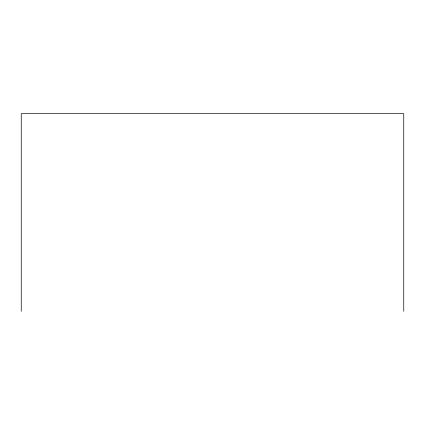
<?xml version="1.0" encoding="UTF-8"?>
<svg xmlns="http://www.w3.org/2000/svg" width="425" height="425" viewBox="0 0 425 425"><rect width="100%" height="100%" fill="white"/><g stroke="black" fill="none" stroke-linecap="round" stroke-linejoin="round"><path stroke-width="0.64" d="M403.75 311.318L403.75 113.682L21.25 113.682L21.25 311.318"/></g></svg>
